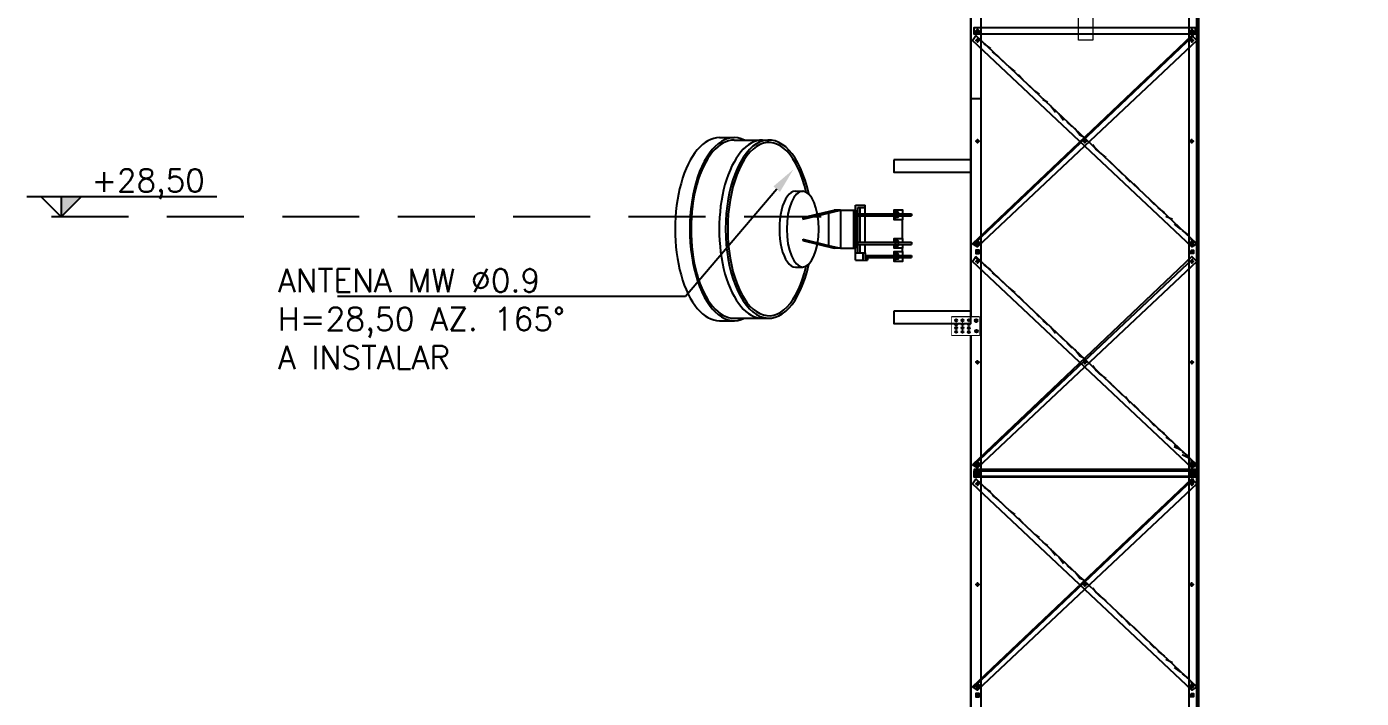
# Model space of a CAD drawing. Header units: inches. Extents: x -7660 to 802, y -193 to 3.
# Drawn here: x 292.34 to 301.01, y -154.72 to -150.36 of the extents above; entities that cross this region are included whole.
import ezdxf
from ezdxf import colors
from ezdxf.entities.mleader import LeaderData, LeaderLine
from ezdxf.math import Vec2, Vec3

# ---------------------------------------------------------------- set-up
doc = ezdxf.new("R2010")
doc.units = ezdxf.units.IN
doc.header["$MEASUREMENT"] = 0
doc.set_wipeout_variables(frame=1)
doc.linetypes.add('DASHED', pattern=[0.75, 0.5, -0.25])
for name, color, linetype in [('0 A INSTALAR', 10, 'Continuous'), ('0-A INSTALAR', 10, 'Continuous'), ('0-EXISTENTE', 7, 'Continuous'), ('_A INSTALAR', 10, 'Continuous'), ('_NEXTEL-TEXTOS', 8, 'Continuous'), ('A_INSTALAR', 10, 'Continuous'), ('AT', 80, 'Continuous')]:
    doc.layers.add(name, color=color, linetype=linetype)
doc.layers.add('Civil_A instalar-0.01', color=10, linetype='Continuous', lineweight=9)
doc.styles.get("Standard").update_dxf_attribs({"font": 'arial.ttf'})
doc.styles.add('TEXTO_NOMEQUADRO', font='ROMANS.shx')

# ---------------------------------------------------------------- blocks, each defined once
blk = doc.blocks.new('EV corte baixo')
at = {"linetype": 'Continuous', "lineweight": -3}
for p, q in [((42785.6021, 9164.4005), (42785.6021, 9158.8034)), ((42785.6549, 9159.0647), (42785.6549, 9164.4005)), ((42785.6655, 9164.4005), (42785.6655, 9158.8187)), ((42785.6021, 9161.5208), (42785.6021, 9155.4404)), ((42785.6549, 9156.1851), (42785.6549, 9161.5208)), ((42785.6655, 9161.5208), (42785.6655, 9155.4557))]:
    blk.add_line(p, q, dxfattribs=at)
for points in [[(42784.1873, 9158.4606), (42784.1873, 9164.4005), (42784.2507, 9164.4005), (42784.2507, 9158.4759)], [(42784.1873, 9164.4005), (42784.1873, 9158.4606)], [(42784.1873, 9158.4606), (42784.1873, 9164.4005)], [(42785.6338, 9161.9299), (42784.2085, 9160.5784), (42784.1979, 9160.5784), (42785.6232, 9161.9299), (42785.6549, 9161.8982), (42784.2296, 9160.5573), (42784.1979, 9160.5784)], [(42785.6549, 9160.5784), (42785.6232, 9160.5573), (42784.1979, 9161.8982), (42784.219, 9161.9299)], [(42784.2085, 9161.9827), (42785.6444, 9161.9827), (42785.6444, 9161.9404), (42784.2085, 9161.9404), (42784.2085, 9161.9827), (42785.6444, 9161.9827)], [(42784.2401, 9161.9616), (42784.219, 9161.9616), (42784.2296, 9161.9721), (42784.2296, 9161.951), (42784.2401, 9161.9616), (42784.2296, 9161.9616), (42784.2296, 9161.9721), (42784.2296, 9161.9616), (42784.219, 9161.9616), (42784.219, 9161.951), (42784.2401, 9161.951), (42784.2401, 9161.9616), (42784.2296, 9161.9721), (42784.219, 9161.9616), (42784.219, 9161.951), (42784.2401, 9161.951), (42784.2401, 9161.9616)], [(42785.6127, 9160.6101), (42785.6549, 9160.5784), (42784.219, 9161.9299)], [(42784.219, 9161.9299), (42784.2507, 9161.8982)], [(42785.6127, 9161.9616), (42785.6338, 9161.9616), (42785.6232, 9161.9721), (42785.6232, 9161.951), (42785.6232, 9161.9616), (42785.6127, 9161.9616), (42785.6232, 9161.9616), (42785.6232, 9161.9721), (42785.6232, 9161.9616), (42785.6338, 9161.9616), (42785.6338, 9161.951), (42785.6232, 9161.9616), (42785.6232, 9161.951), (42785.6232, 9161.9616), (42785.6127, 9161.951), (42785.6127, 9161.9616), (42785.6232, 9161.9616), (42785.6232, 9161.9721), (42785.6338, 9161.9616), (42785.6338, 9161.951), (42785.6232, 9161.951), (42785.6127, 9161.9616)], [(42784.2401, 9161.8982), (42784.219, 9161.8982), (42784.2296, 9161.9088), (42784.2296, 9161.8876), (42784.2401, 9161.8982), (42784.2296, 9161.8982), (42784.2296, 9161.9088), (42784.2296, 9161.8982), (42784.219, 9161.8982), (42784.2296, 9161.8982), (42784.2401, 9161.8982), (42784.2296, 9161.9088), (42784.219, 9161.8982), (42784.219, 9161.8982), (42784.2401, 9161.8982), (42784.2401, 9161.8982)], [(42784.2718, 9161.8771), (42784.314, 9161.8454)], [(42785.6127, 9161.8982), (42785.6338, 9161.8982), (42785.6232, 9161.9088), (42785.6232, 9161.8876), (42785.6232, 9161.8982), (42785.6338, 9161.8982), (42785.6232, 9161.8982), (42785.6232, 9161.9088), (42785.6232, 9161.8982), (42785.6127, 9161.8982), (42785.6232, 9161.8982), (42785.6232, 9161.8982), (42785.6232, 9161.8982), (42785.6338, 9161.8982), (42785.6232, 9161.9088), (42785.6232, 9161.8982), (42785.6127, 9161.8982), (42785.6232, 9161.8982), (42785.6338, 9161.8982), (42785.6338, 9161.8982)], [(42784.3246, 9161.8243), (42784.3668, 9161.7926)], [(42784.3774, 9161.7821), (42784.4196, 9161.7398)], [(42784.4302, 9161.7293), (42784.4724, 9161.6976)], [(42784.4935, 9161.6765), (42784.5252, 9161.6448)], [(42784.5463, 9161.6237), (42784.578, 9161.592)], [(42784.1873, 9155.0976), (42784.1873, 9161.5208), (42784.2507, 9161.5208), (42784.2507, 9155.1129)], [(42784.1873, 9155.0976), (42784.1873, 9161.5208)], [(42784.1873, 9161.5208), (42784.1873, 9155.0976)], [(42784.5991, 9161.5709), (42784.6308, 9161.5498)], [(42784.6519, 9161.5181), (42784.6836, 9161.497)], [(42784.7047, 9161.4759), (42784.7364, 9161.4336)], [(42784.7575, 9161.4231), (42784.7892, 9161.3809)], [(42784.8103, 9161.3703), (42784.8419, 9161.3386)], [(42784.8631, 9161.3281), (42784.8947, 9161.2858), (42784.9158, 9161.2753), (42784.9475, 9161.2436)], [(42784.2401, 9161.2436), (42784.219, 9161.2436), (42784.2296, 9161.233), (42784.2296, 9161.2542), (42784.2401, 9161.2436), (42784.2296, 9161.2436), (42784.219, 9161.2436), (42784.2296, 9161.2436), (42784.2296, 9161.233), (42784.2296, 9161.2436), (42784.2401, 9161.2436), (42784.2401, 9161.2436), (42784.219, 9161.2436), (42784.219, 9161.2436), (42784.2296, 9161.233), (42784.2401, 9161.2436)], [(42784.9158, 9161.2436), (42784.937, 9161.2436), (42784.9264, 9161.233), (42784.9264, 9161.2542), (42784.9264, 9161.2436), (42784.9264, 9161.2436), (42784.9264, 9161.2436), (42784.9264, 9161.2436), (42784.9264, 9161.2436), (42784.9264, 9161.233), (42784.9264, 9161.233), (42784.9264, 9161.2436), (42784.9264, 9161.2436), (42784.9264, 9161.2436), (42784.9264, 9161.233), (42784.9264, 9161.2436)], [(42785.6338, 9161.2436), (42785.6127, 9161.2436), (42785.6232, 9161.233), (42785.6232, 9161.2542), (42785.6127, 9161.2436), (42785.6232, 9161.2436), (42785.6232, 9161.2436), (42785.6232, 9161.2436), (42785.6338, 9161.2436), (42785.6232, 9161.2436), (42785.6232, 9161.233), (42785.6232, 9161.2436), (42785.6127, 9161.2436), (42785.6232, 9161.2436), (42785.6338, 9161.2436), (42785.6338, 9161.2436), (42785.6232, 9161.233), (42785.6232, 9161.2436), (42785.6127, 9161.2436)], [(42784.9792, 9161.2225), (42785.0003, 9161.1908), (42785.0214, 9161.1697), (42785.0637, 9161.138)], [(42785.0848, 9161.1169), (42785.1165, 9161.0852)], [(42785.1376, 9161.0641), (42785.1692, 9161.0324)], [(42785.1904, 9161.0113), (42785.222, 9160.9797)], [(42785.2431, 9160.9691), (42785.2748, 9160.9374)], [(42785.2959, 9160.9163), (42785.3276, 9160.8846)], [(42785.3487, 9160.8635), (42785.3804, 9160.8318)], [(42785.4015, 9160.8107), (42785.4438, 9160.779)], [(42785.4543, 9160.7579), (42785.4965, 9160.7368)], [(42785.5071, 9160.7051), (42785.5493, 9160.6735)], [(42785.5599, 9160.6629), (42785.6021, 9160.6312)], [(42784.2401, 9160.5784), (42784.219, 9160.5784), (42784.2296, 9160.5679), (42784.2296, 9160.5996), (42784.2401, 9160.589), (42784.2401, 9160.5784), (42784.2296, 9160.589), (42784.219, 9160.589), (42784.219, 9160.5784), (42784.2401, 9160.5784), (42784.2401, 9160.589), (42784.219, 9160.589), (42784.219, 9160.5784), (42784.2401, 9160.5784)], [(42785.6338, 9160.5784), (42785.6127, 9160.5784), (42785.6232, 9160.5679), (42785.6232, 9160.5996), (42785.6338, 9160.589), (42785.6232, 9160.5784), (42785.6232, 9160.589), (42785.6232, 9160.5784), (42785.6127, 9160.589), (42785.6127, 9160.5784), (42785.6338, 9160.5784), (42785.6338, 9160.589), (42785.6232, 9160.589), (42785.6127, 9160.5784), (42785.6338, 9160.5784)], [(42784.2085, 9159.1425), (42785.6338, 9160.4834), (42785.6232, 9160.494), (42784.1979, 9159.1425)], [(42785.6232, 9160.494), (42785.6549, 9160.4623), (42784.2296, 9159.1214), (42784.1979, 9159.1425)], [(42785.6549, 9159.1425), (42785.6232, 9159.1214), (42784.1979, 9160.4623), (42784.219, 9160.494)], [(42784.2401, 9160.5257), (42784.219, 9160.5257), (42784.2296, 9160.5151), (42784.2296, 9160.5362), (42784.2401, 9160.5257), (42784.2296, 9160.5257), (42784.2296, 9160.5362), (42784.2296, 9160.5257), (42784.219, 9160.5257), (42784.219, 9160.5151), (42784.2401, 9160.5151), (42784.2401, 9160.5362), (42784.219, 9160.5362), (42784.219, 9160.5151), (42784.2401, 9160.5151), (42784.2401, 9160.5257)], [(42785.6127, 9159.1742), (42785.6549, 9159.1425), (42784.219, 9160.494)], [(42784.219, 9160.4834), (42784.2507, 9160.4623)], [(42784.2401, 9160.4623), (42784.219, 9160.4623), (42784.2296, 9160.4729), (42784.2296, 9160.4517), (42784.2401, 9160.4623), (42784.2296, 9160.4623), (42784.2296, 9160.4729), (42784.2296, 9160.4623), (42784.219, 9160.4623), (42784.2296, 9160.4623), (42784.2296, 9160.4623), (42784.2296, 9160.4623), (42784.2401, 9160.4623), (42784.2296, 9160.4729), (42784.219, 9160.4623), (42784.219, 9160.4623), (42784.2401, 9160.4623), (42784.2401, 9160.4623)], [(42785.6338, 9160.5257), (42785.6127, 9160.5257), (42785.6232, 9160.5151), (42785.6232, 9160.5362), (42785.6127, 9160.5257), (42785.6232, 9160.5257), (42785.6232, 9160.5362), (42785.6232, 9160.5257), (42785.6338, 9160.5257), (42785.6338, 9160.5151), (42785.6232, 9160.5257), (42785.6232, 9160.5151), (42785.6232, 9160.5257), (42785.6127, 9160.5151), (42785.6127, 9160.5257), (42785.6232, 9160.5362), (42785.6338, 9160.5362), (42785.6338, 9160.5151), (42785.6232, 9160.5151), (42785.6127, 9160.5257)], [(42785.6127, 9160.4623), (42785.6338, 9160.4623), (42785.6232, 9160.4729), (42785.6232, 9160.4517), (42785.6232, 9160.4623), (42785.6338, 9160.4623), (42785.6232, 9160.4623), (42785.6232, 9160.4729), (42785.6232, 9160.4623), (42785.6127, 9160.4623), (42785.6232, 9160.4623), (42785.6232, 9160.4623), (42785.6232, 9160.4623), (42785.6338, 9160.4623), (42785.6232, 9160.4729), (42785.6232, 9160.4623), (42785.6127, 9160.4623), (42785.6232, 9160.4623), (42785.6338, 9160.4623), (42785.6338, 9160.4623)], [(42784.2718, 9160.4412), (42784.314, 9160.4095)], [(42784.3246, 9160.3884), (42784.3668, 9160.3567)], [(42784.3774, 9160.3462), (42784.4196, 9160.3039)], [(42784.4302, 9160.2934), (42784.4724, 9160.2617)], [(42784.4935, 9160.2406), (42784.5252, 9160.2089)], [(42784.5463, 9160.1878), (42784.578, 9160.1561)], [(42784.5991, 9160.135), (42784.6308, 9160.1033)], [(42784.6519, 9160.0822), (42784.6836, 9160.0505)], [(42784.7047, 9160.04), (42784.7364, 9159.9978)], [(42784.7575, 9159.9872), (42784.7892, 9159.9555)], [(42784.8103, 9159.9344), (42784.8419, 9159.9027)], [(42784.8631, 9159.8922), (42784.8947, 9159.8499), (42784.9158, 9159.8394), (42784.9475, 9159.8077)], [(42784.2401, 9159.8077), (42784.219, 9159.8077), (42784.2296, 9159.8183), (42784.2296, 9159.7971), (42784.2401, 9159.8077), (42784.2296, 9159.8077), (42784.219, 9159.8077), (42784.2401, 9159.8077), (42784.2401, 9159.8077), (42784.219, 9159.8077), (42784.219, 9159.8077), (42784.2296, 9159.7971), (42784.2401, 9159.8077)], [(42784.9158, 9159.8077), (42784.937, 9159.8077), (42784.9264, 9159.8183), (42784.9264, 9159.7971), (42784.9264, 9159.8077), (42784.9264, 9159.8077), (42784.9264, 9159.8077), (42784.9264, 9159.8077), (42784.9264, 9159.8077), (42784.9264, 9159.8077), (42784.9264, 9159.8077), (42784.9264, 9159.7971), (42784.9264, 9159.8077)], [(42784.9792, 9159.7866), (42785.0003, 9159.7549), (42785.0214, 9159.7338), (42785.0637, 9159.7021)], [(42785.6338, 9159.8077), (42785.6127, 9159.8077), (42785.6232, 9159.8183), (42785.6232, 9159.7971), (42785.6232, 9159.8077), (42785.6127, 9159.8077), (42785.6232, 9159.8077), (42785.6232, 9159.8077), (42785.6338, 9159.8077), (42785.6127, 9159.8077), (42785.6232, 9159.8077), (42785.6338, 9159.8077), (42785.6338, 9159.8077), (42785.6232, 9159.7971), (42785.6232, 9159.8077), (42785.6127, 9159.8077)], [(42785.0848, 9159.681), (42785.1165, 9159.6493)], [(42785.1376, 9159.6282), (42785.1692, 9159.5965)], [(42785.1904, 9159.586), (42785.222, 9159.5438)], [(42785.2431, 9159.5332), (42785.2748, 9159.5015)], [(42785.2959, 9159.4804), (42785.3276, 9159.4487)], [(42785.3487, 9159.4276), (42785.3804, 9159.3959)], [(42785.4015, 9159.3748), (42785.4438, 9159.3432)], [(42785.4543, 9159.322), (42785.4965, 9159.2904)], [(42785.5071, 9159.2692), (42785.5493, 9159.2376)], [(42785.5071, 9159.2614), (42785.5493, 9159.2403)], [(42784.2401, 9159.1347), (42784.219, 9159.1347), (42784.2296, 9159.1242), (42784.2296, 9159.1558), (42784.2401, 9159.1453), (42784.2401, 9159.1347), (42784.2296, 9159.1453), (42784.219, 9159.1453), (42784.219, 9159.1347), (42784.2401, 9159.1347), (42784.2401, 9159.1453), (42784.219, 9159.1453), (42784.219, 9159.1347), (42784.2401, 9159.1347)], [(42784.2401, 9159.1425), (42784.219, 9159.1425), (42784.2296, 9159.132), (42784.2296, 9159.1531), (42784.2401, 9159.1531), (42784.2401, 9159.1425), (42784.2296, 9159.1531), (42784.219, 9159.1531), (42784.219, 9159.1425), (42784.2401, 9159.1425), (42784.2401, 9159.1531), (42784.2296, 9159.1531), (42784.219, 9159.1531), (42784.219, 9159.1425), (42784.2401, 9159.1425)], [(42785.5599, 9159.227), (42785.6021, 9159.1953)], [(42785.5599, 9159.2086), (42785.6021, 9159.1875)], [(42785.6127, 9159.1664), (42785.6549, 9159.1347)], [(42785.6127, 9159.1347), (42785.6338, 9159.1347), (42785.6232, 9159.1242), (42785.6232, 9159.1558), (42785.6338, 9159.1453), (42785.6232, 9159.1347), (42785.6232, 9159.1453), (42785.6232, 9159.1347), (42785.6127, 9159.1453), (42785.6127, 9159.1347), (42785.6338, 9159.1347), (42785.6338, 9159.1453), (42785.6232, 9159.1453), (42785.6127, 9159.1347), (42785.6338, 9159.1347)], [(42785.6338, 9159.1425), (42785.6127, 9159.1425), (42785.6232, 9159.132), (42785.6232, 9159.1531), (42785.6338, 9159.1531), (42785.6232, 9159.1425), (42785.6232, 9159.1531), (42785.6232, 9159.1425), (42785.6127, 9159.1531), (42785.6127, 9159.1425), (42785.6338, 9159.1425), (42785.6338, 9159.1531), (42785.6232, 9159.1531), (42785.6232, 9159.1531), (42785.6127, 9159.1425), (42785.6338, 9159.1425)], [(42784.2085, 9159.0686), (42785.6444, 9159.0686), (42785.6444, 9159.1109), (42784.2085, 9159.1109), (42784.2085, 9159.0686)], [(42784.2085, 9159.103), (42785.6444, 9159.103), (42785.6444, 9159.0608), (42784.2085, 9159.0608), (42784.2085, 9159.103), (42785.6444, 9159.103)], [(42784.2401, 9159.0898), (42784.219, 9159.0898), (42784.2296, 9159.0792), (42784.2296, 9159.1003), (42784.2401, 9159.0898), (42784.2296, 9159.0898), (42784.2296, 9159.1003), (42784.2296, 9159.0898), (42784.219, 9159.0898), (42784.219, 9159.0792), (42784.2401, 9159.0792), (42784.2401, 9159.1003), (42784.219, 9159.1003), (42784.219, 9159.0792), (42784.2401, 9159.0792), (42784.2401, 9159.0898)], [(42784.2401, 9159.0819), (42784.219, 9159.0819), (42784.2296, 9159.0925), (42784.2296, 9159.0714), (42784.2401, 9159.0819), (42784.2296, 9159.0819), (42784.2296, 9159.0925), (42784.2296, 9159.0819), (42784.219, 9159.0819), (42784.219, 9159.0714), (42784.2401, 9159.0714), (42784.2401, 9159.0819), (42784.2296, 9159.0925), (42784.219, 9159.0819), (42784.219, 9159.0714), (42784.2401, 9159.0714), (42784.2401, 9159.0819)], [(42785.6127, 9159.0898), (42785.6338, 9159.0898), (42785.6232, 9159.0792), (42785.6232, 9159.1003), (42785.6127, 9159.0898), (42785.6232, 9159.0898), (42785.6232, 9159.1003), (42785.6232, 9159.0898), (42785.6338, 9159.0898), (42785.6338, 9159.0792), (42785.6232, 9159.0898), (42785.6232, 9159.0792), (42785.6232, 9159.0898), (42785.6127, 9159.0792), (42785.6127, 9159.0898), (42785.6232, 9159.1003), (42785.6338, 9159.1003), (42785.6338, 9159.0792), (42785.6232, 9159.0792), (42785.6127, 9159.0898)], [(42785.6127, 9159.0819), (42785.6338, 9159.0819), (42785.6232, 9159.0925), (42785.6232, 9159.0714), (42785.6232, 9159.0819), (42785.6127, 9159.0819), (42785.6232, 9159.0819), (42785.6232, 9159.0925), (42785.6232, 9159.0819), (42785.6338, 9159.0819), (42785.6338, 9159.0714), (42785.6232, 9159.0819), (42785.6232, 9159.0714), (42785.6232, 9159.0819), (42785.6127, 9159.0714), (42785.6127, 9159.0819), (42785.6232, 9159.0819), (42785.6232, 9159.0925), (42785.6338, 9159.0819), (42785.6338, 9159.0714), (42785.6232, 9159.0714), (42785.6127, 9159.0819)], [(42785.6338, 9159.0503), (42784.2085, 9157.6988), (42784.1979, 9157.6988), (42785.6232, 9159.0503), (42785.6549, 9159.0186), (42784.2296, 9157.6777), (42784.1979, 9157.6988)], [(42785.6549, 9157.6988), (42785.6232, 9157.6777), (42784.1979, 9159.0186), (42784.219, 9159.0503)], [(42785.6127, 9157.7305), (42785.6549, 9157.6988), (42784.219, 9159.0503)], [(42784.219, 9159.0503), (42784.2507, 9159.0186)], [(42784.2401, 9159.0186), (42784.219, 9159.0186), (42784.2296, 9159.0291), (42784.2296, 9159.008), (42784.2401, 9159.0186), (42784.2296, 9159.0186), (42784.2296, 9159.0291), (42784.2296, 9159.0186), (42784.219, 9159.0186), (42784.2296, 9159.0186), (42784.2401, 9159.0186), (42784.2296, 9159.0291), (42784.219, 9159.0186), (42784.219, 9159.0186), (42784.2401, 9159.0186), (42784.2401, 9159.0186)], [(42784.2718, 9158.9975), (42784.314, 9158.9658)], [(42785.6127, 9159.0264), (42785.6338, 9159.0264), (42785.6232, 9159.0264), (42785.6232, 9159.037), (42785.6338, 9159.037), (42785.6232, 9159.0264), (42785.6232, 9159.037), (42785.6232, 9159.0264), (42785.6127, 9159.037), (42785.6127, 9159.0264), (42785.6232, 9159.0264), (42785.6232, 9159.0264), (42785.6232, 9159.0264), (42785.6338, 9159.0264), (42785.6338, 9159.037), (42785.6232, 9159.037), (42785.6127, 9159.0264), (42785.6232, 9159.0264), (42785.6338, 9159.0264), (42785.6338, 9159.0264)], [(42785.6127, 9159.0186), (42785.6338, 9159.0186), (42785.6232, 9159.0291), (42785.6232, 9159.008), (42785.6232, 9159.0186), (42785.6338, 9159.0186), (42785.6232, 9159.0186), (42785.6232, 9159.0291), (42785.6232, 9159.0186), (42785.6127, 9159.0186), (42785.6232, 9159.0186), (42785.6232, 9159.0186), (42785.6232, 9159.0186), (42785.6338, 9159.0186), (42785.6232, 9159.0291), (42785.6232, 9159.0186), (42785.6127, 9159.0186), (42785.6232, 9159.0186), (42785.6338, 9159.0186), (42785.6338, 9159.0186)], [(42784.3246, 9158.9447), (42784.3668, 9158.913)], [(42784.3774, 9158.9024), (42784.4196, 9158.8602)], [(42784.4302, 9158.8496), (42784.4724, 9158.818)], [(42784.4935, 9158.7969), (42784.5252, 9158.7652)], [(42784.5463, 9158.7441), (42784.578, 9158.7124)], [(42784.5991, 9158.6913), (42784.6308, 9158.6702)], [(42784.6519, 9158.6385), (42784.6836, 9158.6174)], [(42784.7047, 9158.5963), (42784.7364, 9158.554)], [(42784.7575, 9158.5435), (42784.7892, 9158.5012)], [(42784.8103, 9158.4907), (42784.8419, 9158.459)], [(42784.2401, 9158.364), (42784.219, 9158.364), (42784.2296, 9158.3534), (42784.2296, 9158.3745), (42784.2401, 9158.364), (42784.2296, 9158.364), (42784.219, 9158.364), (42784.2296, 9158.364), (42784.2296, 9158.3534), (42784.2296, 9158.364), (42784.2401, 9158.364), (42784.2401, 9158.364), (42784.219, 9158.364), (42784.219, 9158.364), (42784.2296, 9158.3534), (42784.2401, 9158.364)], [(42784.8631, 9158.4484), (42784.8947, 9158.4062), (42784.9158, 9158.3957), (42784.9475, 9158.364)], [(42784.9158, 9158.364), (42784.937, 9158.364), (42784.9264, 9158.3534), (42784.9264, 9158.3745), (42784.9264, 9158.364), (42784.9264, 9158.364), (42784.9264, 9158.364), (42784.9264, 9158.364), (42784.9264, 9158.364), (42784.9264, 9158.3534), (42784.9264, 9158.3534), (42784.9264, 9158.364), (42784.9264, 9158.364), (42784.9264, 9158.364), (42784.9264, 9158.3534), (42784.9264, 9158.364)], [(42785.6338, 9158.364), (42785.6127, 9158.364), (42785.6232, 9158.3534), (42785.6232, 9158.3745), (42785.6127, 9158.364), (42785.6232, 9158.364), (42785.6232, 9158.364), (42785.6232, 9158.364), (42785.6338, 9158.364), (42785.6232, 9158.364), (42785.6232, 9158.3534), (42785.6232, 9158.364), (42785.6127, 9158.364), (42785.6232, 9158.364), (42785.6338, 9158.364), (42785.6338, 9158.364), (42785.6232, 9158.3534), (42785.6232, 9158.364), (42785.6127, 9158.364)], [(42784.9792, 9158.3429), (42785.0003, 9158.3112), (42785.0214, 9158.2901), (42785.0637, 9158.2584)], [(42785.0848, 9158.2373), (42785.1165, 9158.2056)], [(42785.1376, 9158.1845), (42785.1692, 9158.1528)], [(42785.1904, 9158.1317), (42785.222, 9158.1)], [(42785.2431, 9158.0895), (42785.2748, 9158.0578)], [(42785.2959, 9158.0367), (42785.3276, 9158.005)], [(42785.3487, 9157.9839), (42785.3804, 9157.9522)], [(42785.4015, 9157.9311), (42785.4438, 9157.8994)], [(42785.4543, 9157.8783), (42785.4965, 9157.8572)], [(42785.5071, 9157.8255), (42785.5493, 9157.7938)], [(42785.5599, 9157.7833), (42785.6021, 9157.7516)], [(42784.2401, 9157.6988), (42784.219, 9157.6988), (42784.2296, 9157.6883), (42784.2296, 9157.7199), (42784.2401, 9157.7094), (42784.2401, 9157.6988), (42784.2296, 9157.7094), (42784.219, 9157.7094), (42784.219, 9157.6988), (42784.2401, 9157.6988), (42784.2401, 9157.7094), (42784.219, 9157.7094), (42784.219, 9157.6988), (42784.2401, 9157.6988)], [(42785.6338, 9157.6988), (42785.6127, 9157.6988), (42785.6232, 9157.6883), (42785.6232, 9157.7199), (42785.6338, 9157.7094), (42785.6232, 9157.6988), (42785.6232, 9157.7094), (42785.6232, 9157.6988), (42785.6127, 9157.7094), (42785.6127, 9157.6988), (42785.6338, 9157.6988), (42785.6338, 9157.7094), (42785.6232, 9157.7094), (42785.6127, 9157.6988), (42785.6338, 9157.6988)], [(42784.2401, 9157.646), (42784.219, 9157.646), (42784.2296, 9157.6355), (42784.2296, 9157.6566), (42784.2401, 9157.646), (42784.2296, 9157.646), (42784.2296, 9157.6566), (42784.2296, 9157.646), (42784.219, 9157.646), (42784.219, 9157.6355), (42784.2401, 9157.6355), (42784.2401, 9157.6566), (42784.219, 9157.6566), (42784.219, 9157.6355), (42784.2401, 9157.6355), (42784.2401, 9157.646)], [(42785.6338, 9157.646), (42785.6127, 9157.646), (42785.6232, 9157.6355), (42785.6232, 9157.6566), (42785.6127, 9157.646), (42785.6232, 9157.646), (42785.6232, 9157.6566), (42785.6232, 9157.646), (42785.6338, 9157.646), (42785.6338, 9157.6355), (42785.6232, 9157.646), (42785.6232, 9157.6355), (42785.6232, 9157.646), (42785.6127, 9157.6355), (42785.6127, 9157.646), (42785.6232, 9157.6566), (42785.6338, 9157.6566), (42785.6338, 9157.6355), (42785.6232, 9157.6355), (42785.6127, 9157.646)]]:
    blk.add_lwpolyline(points, dxfattribs=at)
blk = doc.blocks.new('Suporte RF Simples Com Pipe')
for p, q in [((-713.9, 443), (-713.9, 437.8)), ((-713.9, 443), (-703.6, 443)), ((-703.6, 443.8), (-711, 443.8)), ((-708.4, 443), (-708.4, 437.8)), ((-703.6, 443.8), (-696.2, 443.8)), ((-703.6, 443), (-693.3, 443)), ((-698.8, 443), (-698.8, 437.8)), ((-693.3, 437.8), (-693.3, 443)), ((-794.2, 423.7), (-729.2, 423.8)), ((-729.2, 423.8), (-46.5, 423.8)), ((-729.2, 342.9), (-729.2, 423.8)), ((-794.2, 342.9), (-729.2, 342.9)), ((-713.9, -336.7), (-713.9, -341.9)), ((-713.9, -336.7), (-703.6, -336.7)), ((-703.6, -335.9), (-711, -335.9)), ((-708.4, -336.7), (-708.4, -341.9)), ((-703.6, -335.9), (-696.2, -335.9)), ((-703.6, -336.7), (-693.3, -336.7)), ((-698.8, -336.7), (-698.8, -341.9)), ((-693.3, -341.9), (-693.3, -336.7)), ((-794.2, -356), (-729.2, -355.9)), ((-729.2, -436.8), (-729.2, -355.9)), ((-713.2, -368.4), (-708.4, -368.4)), ((-713.2, -369.2), (-713.2, -368.4)), ((-713.2, -369.2), (-713.2, -377.8)), ((-713.2, -377.8), (-713.2, -378.7)), ((-708.4, -378.7), (-713.2, -378.7)), ((-709.1, -379.5), (-709.1, -380.1)), ((-709, -379.5), (-709.1, -379.5)), ((-709.1, -382.1), (-698.2, -382.1)), ((-708.4, -368.4), (-698.8, -368.4)), ((-698.8, -378.7), (-708.4, -378.7)), ((-708.2, -367.8), (-707.3, -368.4)), ((-703.6, -369.2), (-703.6, -377.8)), ((-703.6, -378.7), (-703.6, -378.7)), ((-703.6, -378.7), (-703.4, -378.7)), ((-703.6, -378.7), (-703.6, -378.7)), ((-703.6, -378.7), (-703.4, -378.7)), ((-698.8, -368.4), (-694.1, -368.4)), ((-694.1, -378.7), (-698.8, -378.7)), ((-698.2, -368.4), (-698.2, -367.9)), ((-698.2, -382.1), (-698.2, -380.8)), ((-694.1, -368.4), (-694.1, -369.2)), ((-694.1, -369.2), (-694.1, -377.8)), ((-694.1, -378.7), (-694.1, -377.8)), ((-794.2, -436.8), (-729.2, -436.8))]:
    blk.add_line(p, q)
for points in [[(-729.2, 437.8), (-46.5, 437.8), (-46.5, 365.7), (-729.2, 365.6)], [(-729.2, -355.9), (-613.3, -355.9), (-613.3, -367.9), (-729.2, -367.9)]]:
    blk.add_lwpolyline(points, close=True)
for points in [[(-708.4, 443), (-709.8, 443.6), (-711, 443.8)], [(-703.6, 443.8), (-704.3, 443.8), (-706.4, 443.5), (-708.4, 443)], [(-703.6, 443.8), (-702.9, 443.8), (-700.9, 443.5), (-698.8, 443)], [(-698.8, 443), (-697.5, 443.6), (-696.2, 443.8)], [(-708.4, -336.7), (-709.8, -336.1), (-711, -335.9)], [(-703.6, -335.9), (-704.3, -335.9), (-706.4, -336.2), (-708.4, -336.7)], [(-703.6, -335.9), (-702.9, -335.9), (-700.9, -336.2), (-698.8, -336.7)], [(-698.8, -336.7), (-697.5, -336.1), (-696.2, -335.9)], [(-708.4, -368.4), (-708.7, -368.4), (-710.9, -368.6), (-713.2, -369.2)], [(-708.4, -378.7), (-708.7, -378.7), (-710.9, -378.4), (-713.2, -377.8)], [(-707.3, -378.6), (-708.2, -379), (-709.1, -379.5)], [(-709.1, -380.1), (-708.2, -380.7), (-707.3, -381.3)], [(-707.3, -381.2), (-708.2, -381.6), (-709.1, -382.1)], [(-698.2, -378.9), (-698.2, -378.9), (-698.8, -379), (-699.9, -379.2), (-701.5, -379.3), (-703.3, -379.4), (-705.1, -379.6), (-706.8, -379.7), (-708.1, -379.8), (-708.9, -380), (-709, -380.1)], [(-709, -382), (-708.9, -382), (-708.1, -381.9), (-706.9, -381.7), (-705.2, -381.6), (-703.4, -381.4), (-701.6, -381.3), (-700, -381.2), (-698.9, -381), (-698.2, -380.9), (-698.2, -380.8)], [(-708.9, -379.5), (-708.6, -379.4), (-707.7, -379.2), (-706.2, -379.1), (-704.5, -378.9), (-702.6, -378.8), (-701, -378.7)], [(-703.6, -369.2), (-706, -368.6), (-708.4, -368.4)], [(-703.6, -377.8), (-706, -378.4), (-708.4, -378.7)], [(-707.2, -368.3), (-707.2, -368.3), (-706.7, -368.1), (-705.9, -368), (-704.8, -367.9), (-704.6, -367.8)], [(-707.2, -381.2), (-707.2, -381.2), (-706.7, -381), (-705.9, -380.9), (-704.8, -380.8), (-703.6, -380.6), (-702.4, -380.5), (-701.3, -380.4), (-700.5, -380.2), (-700, -380.1), (-700, -380)], [(-698.8, -368.4), (-699.2, -368.4), (-701.4, -368.6), (-703.6, -369.2)], [(-698.8, -378.7), (-699.2, -378.7), (-701.4, -378.4), (-703.6, -377.8)], [(-701, -368.4), (-699.9, -368.2), (-698.7, -368.1), (-698.2, -368), (-698.2, -367.9)], [(-699.9, -380), (-699, -379.4), (-698.1, -378.8)], [(-698.2, -380.8), (-699.1, -380.3), (-699.8, -380)], [(-694.1, -369.2), (-696.4, -368.6), (-698.8, -368.4)], [(-694.1, -377.8), (-696.4, -378.4), (-698.8, -378.7)]]:
    blk.add_lwpolyline(points)
for centre, start, end in [((-710.3, 435.6), 95.01351, 116.28171), ((-697, 435.6), 63.71829, 84.98649), ((-710.3, -344.1), 95.01351, 116.28171), ((-697, -344.1), 63.71829, 84.98649)]:
    blk.add_arc(centre, 8.27, start, end)
blk.add_wipeout([(46.5, 1501.6), (46.5, -1498.4), (-46.5, -1498.4), (-46.5, 1501.6)])
blk.add_line((-729.2, -355.9), (-46.5, -355.9))
blk.add_lwpolyline([(-729.2, -341.9), (-46.5, -341.9), (-46.5, -414.1), (-729.2, -414.1)], close=True)
blk.add_wipeout([(-46.5, 423.8), (-46.5, 365.7), (-729.2, 365.6), (-729.2, 370.5), (-652.1, 399), (-651.6, 398.7), (-651.3, 398.4), (-652.9, 397.6), (-642, 397.6), (-642, 398.9), (-643.7, 399.7), (-642, 400.9), (-637.9, 401), (-637.9, 404.7), (-620.4, 411.8), (-613.3, 411.8), (-613.3, 423.8)])
for points in [[(-46.5, 437.8), (-46.5, 423.8), (-729.2, 423.8), (-729.2, 437.8)], [(-46.5, -355.9), (-46.5, -414.1), (-729.2, -414.1), (-729.2, -409.3), (-652.1, -380.7), (-651.6, -381), (-651.3, -381.3), (-652.9, -382.1), (-642, -382.1), (-642, -380.8), (-643.7, -380), (-642, -378.8), (-637.9, -378.7), (-637.9, -375), (-620.4, -367.9), (-613.3, -367.9), (-613.3, -355.9)]]:
    blk.add_wipeout(points)
for points in [[(-613.3, 423.8), (-613.3, 411.8), (-729.2, 411.8), (-729.2, 423.8)], [(-46.5, -341.9), (-46.5, -355.9), (-729.2, -355.9), (-729.2, -341.9)]]:
    blk.add_wipeout(points)
for points in [[(-341.3, 1001.6), (-434.4, 1001.6), (-434.4, -998.4), (-341.3, -998.4)], [(-729.2, 423.8), (-729.2, 342.9), (-786.4, 342.9), (-786.4, 374.6), (-779.2, 374.6), (-778.2, 377.3), (-777.5, 377.4), (-776.9, 384.6), (-779.2, 385.7), (-779.2, 387.3), (-786.4, 387.3), (-786.4, 423.7)], [(-613.3, -355.9), (-613.3, -367.9), (-729.2, -367.9), (-729.2, -355.9)]]:
    blk.add_wipeout(points)
for p, q in [((-713.2, 411.4), (-708.4, 411.4)), ((-713.2, 410.5), (-713.2, 401.9)), ((-713.2, 401.9), (-713.2, 401)), ((-708.4, 401), (-713.2, 401)), ((-709.1, 400.2), (-709.1, 399.6)), ((-709, 400.2), (-709.1, 400.2)), ((-709.1, 397.6), (-698.2, 397.6)), ((-708.4, 411.4), (-698.8, 411.4)), ((-698.8, 401), (-708.4, 401)), ((-708.2, 411.9), (-707.3, 411.3)), ((-703.6, 410.5), (-703.6, 401.9)), ((-703.6, 401), (-703.6, 401)), ((-703.6, 401), (-703.4, 401)), ((-703.6, 401), (-703.6, 401)), ((-703.6, 401), (-703.4, 401)), ((-698.8, 411.4), (-694.1, 411.4)), ((-694.1, 401), (-698.8, 401)), ((-698.2, 411.4), (-698.2, 411.8)), ((-698.2, 397.6), (-698.2, 398.9)), ((-694.1, 411.4), (-694.1, 410.5)), ((-694.1, 410.5), (-694.1, 401.9)), ((-694.1, 401), (-694.1, 401.9))]:
    blk.add_line(p, q)
blk.add_lwpolyline([(-729.2, 423.8), (-613.3, 423.8), (-613.3, 411.8), (-729.2, 411.8)], close=True)
for points in [[(-708.4, 411.4), (-708.7, 411.3), (-710.9, 411.1), (-713.2, 410.5)], [(-708.4, 401), (-708.7, 401), (-710.9, 401.3), (-713.2, 401.9)], [(-707.3, 401.1), (-708.2, 400.7), (-709.1, 400.2)], [(-709.1, 399.6), (-708.2, 399), (-707.3, 398.4)], [(-707.3, 398.5), (-708.2, 398.1), (-709.1, 397.6)], [(-698.2, 400.9), (-698.2, 400.8), (-698.8, 400.7), (-699.9, 400.6), (-701.5, 400.4), (-703.3, 400.3), (-705.1, 400.1), (-706.8, 400), (-708.1, 399.9), (-708.9, 399.7), (-709, 399.6)], [(-709, 397.7), (-708.9, 397.7), (-708.1, 397.8), (-706.9, 398), (-705.2, 398.1), (-703.4, 398.3), (-701.6, 398.4), (-700, 398.5), (-698.9, 398.7), (-698.2, 398.8), (-698.2, 398.9)], [(-708.9, 400.3), (-708.6, 400.3), (-707.7, 400.5), (-706.2, 400.6), (-704.5, 400.8), (-702.6, 400.9), (-701, 401)], [(-703.6, 410.5), (-706, 411.1), (-708.4, 411.4)], [(-703.6, 401.9), (-706, 401.3), (-708.4, 401)], [(-707.2, 411.4), (-707.2, 411.4), (-706.7, 411.6), (-705.9, 411.7), (-704.8, 411.8), (-704.6, 411.9)], [(-707.2, 398.5), (-707.2, 398.5), (-706.7, 398.7), (-705.9, 398.8), (-704.8, 398.9), (-703.6, 399.1), (-702.4, 399.2), (-701.3, 399.3), (-700.5, 399.5), (-700, 399.6), (-700, 399.7)], [(-698.8, 411.4), (-699.2, 411.3), (-701.4, 411.1), (-703.6, 410.5)], [(-698.8, 401), (-699.2, 401), (-701.4, 401.3), (-703.6, 401.9)], [(-701, 411.4), (-699.9, 411.5), (-698.7, 411.6), (-698.2, 411.7), (-698.2, 411.8)], [(-699.9, 399.7), (-699, 400.3), (-698.1, 400.9)], [(-698.2, 398.9), (-699.1, 399.4), (-699.8, 399.7)], [(-694.1, 410.5), (-696.4, 411.1), (-698.8, 411.4)], [(-694.1, 401.9), (-696.4, 401.3), (-698.8, 401)]]:
    blk.add_lwpolyline(points)
for points in [[(-846.5, 423.8), (-846.5, 342.9), (-789.3, 342.9), (-789.3, 374.6), (-796.5, 374.6), (-797.5, 377.3), (-798.2, 377.4), (-798.8, 384.6), (-796.5, 385.7), (-796.5, 387.3), (-789.3, 387.3), (-789.3, 423.7)], [(-729.2, -355.9), (-729.2, -436.8), (-786.4, -436.8), (-786.4, -405.1), (-779.2, -405.1), (-778.2, -402.4), (-777.5, -402.3), (-776.9, -395.1), (-779.2, -394), (-779.2, -392.4), (-786.4, -392.4), (-786.4, -356)]]:
    blk.add_wipeout(points)
for points in [[(-613.3, 423.8), (-613.3, 411.8), (-729.2, 411.8), (-729.2, 423.8)], [(-846.5, -355.9), (-846.5, -436.8), (-789.3, -436.8), (-789.3, -405.1), (-796.5, -405.1), (-797.5, -402.4), (-798.2, -402.3), (-798.8, -395.1), (-796.5, -394), (-796.5, -392.4), (-789.3, -392.4), (-789.3, -356)]]:
    blk.add_wipeout(points)
blk = doc.blocks.new('FCI')
at = {"layer": 'AT'}
blk.add_lwpolyline([(1010707.4, 151105.9), (1010827.3, 151105.9), (1010827.3, 151182.1), (1010707.4, 151182.1)], close=True, dxfattribs=at)
at = {"linetype": 'ByBlock'}
blk.add_wipeout([(1010707.4, 151182.1), (1010827.3, 151182.1), (1010827.3, 151105.9), (1010707.4, 151105.9)], dxfattribs=at).dxf.layer = 'AT'
at = {"layer": 'AT'}
h = blk.add_hatch(color=256, dxfattribs=at)
h.paths.add_polyline_path([(1010713.7, 151166.2, 1), (1010726.4, 151166.2, 1)])
h.paths.add_polyline_path([(1010724, 151168.1), (1010723.7, 151163.7), (1010719.7, 151161.8), (1010716.1, 151164.2), (1010716.4, 151168.6), (1010720.3, 151170.6)], flags=16)
h = blk.add_hatch(color=256, dxfattribs=at)
h.paths.add_polyline_path([(1010714.9, 151120.4, 1), (1010727.6, 151120.4, 1)])
h.paths.add_polyline_path([(1010725.2, 151122.4), (1010724.9, 151118), (1010721, 151116), (1010717.3, 151118.5), (1010717.6, 151122.9), (1010721.6, 151124.8)], flags=16)
for points in [[(1010719.7, 151161.8), (1010723.7, 151163.7), (1010724, 151168.1), (1010720.3, 151170.6), (1010716.4, 151168.6), (1010716.1, 151164.2)], [(1010721, 151116), (1010724.9, 151118), (1010725.2, 151122.4), (1010721.6, 151124.8), (1010717.6, 151122.9), (1010717.3, 151118.5)]]:
    blk.add_lwpolyline(points, close=True, dxfattribs=at)
for centre, radius in [((1010720, 151166.2), 6.35), ((1010720, 151166.2), 6.35), ((1010721.3, 151120.4), 6.35), ((1010721.3, 151120.4), 6.35), ((1010753, 151169.3), 4.79), ((1010753, 151152.4), 4.79), ((1010753, 151135.7), 4.79), ((1010753, 151118.7), 4.79), ((1010780.7, 151169.1), 4.79), ((1010780.7, 151152.5), 4.79), ((1010780.7, 151135.8), 4.79), ((1010780.7, 151118.8), 4.79), ((1010808.2, 151168.8), 4.79), ((1010808.2, 151152.9), 4.79), ((1010808.2, 151136.2), 4.79), ((1010808.2, 151119.2), 4.79)]:
    blk.add_circle(centre, radius, dxfattribs=at)
blk = doc.blocks.new('hgjhgjhg')
at = {"color": 10, "linetype": 'Continuous'}
blk.add_wipeout([(102.9179, -24.5558), (103.0079, -24.5558), (103.0079, -22.5558), (102.9179, -22.5558)], dxfattribs=at).translate(0, 0, -0.0123)
at = {"layer": 'A_INSTALAR', "linetype": 'Continuous', "elevation": -0.0123}
for points in [[(102.9179, -23.1357), (102.9179, -23.2156), (102.4179, -23.2156), (102.4179, -23.1357)], [(102.9179, -24.1186), (102.9179, -24.1985), (102.4179, -24.1985), (102.4179, -24.1186)]]:
    blk.add_lwpolyline(points, close=True, dxfattribs=at)
blk = doc.blocks.new('MW_4')
for p, q in [((-139.3, 297.4), (-91.6, 297.4)), ((-91.6, 289.4), (21, 289.4)), ((106.8, 123.1), (130.7, 123.1)), ((130.7, 37.3), (232.8, 62.1)), ((130.7, 32.3), (253.7, 62.1)), ((214.9, 52.7), (214.9, -52.7)), ((253.7, 62.1), (232.8, 62.1)), ((253.7, 62.1), (302.4, 62.1)), ((253.7, 62.1), (253.7, -62.1)), ((296.2, 62.1), (296.2, -62.1)), ((302.4, 77.6), (333.4, 77.6)), ((302.4, -100.3), (302.4, 77.6)), ((302.4, 62.1), (302.4, -62.1)), ((310, -77.2), (310, 70.1)), ((310, 70.1), (333.4, 70.1)), ((310, 50.1), (484, 50.1)), ((317.6, 50.1), (317.6, 70.1)), ((333.4, 70.1), (333.4, 77.6)), ((333.4, 50.1), (333.4, 70.1)), ((432, 31.6), (432, 61.7)), ((432, 39.6), (432, 53.7)), ((432, 51.8), (432, 41.5)), ((440.7, 56), (432.7, 56)), ((440.7, 51.4), (432.7, 51.4)), ((441.4, 39.6), (441.4, 53.7)), ((455.7, 50.1), (455.7, 61.7)), ((484, 50.1), (484, 43.2)), ((130.7, 37.3), (130.7, 32.3)), ((310, 43.2), (484, 43.2)), ((317.6, -42.8), (317.6, 43.2)), ((333.4, -42.8), (333.4, 43.2)), ((440.7, 42), (432.7, 42)), ((440.7, 37.3), (432.7, 37.3)), ((455.3, -31.2), (455.3, 31.6)), ((455.7, 31.6), (455.7, 43.2)), ((130.7, -32.3), (130.7, -37.3)), ((130.7, -32.3), (214.9, -52.7)), ((130.7, -37.3), (232.8, -62.1)), ((310, -42.8), (484, -42.8)), ((432, -61.2), (432, -31.2)), ((432, -53.2), (432, -39.2)), ((432, -41.1), (432, -51.4)), ((440.7, -36.8), (432.7, -36.8)), ((440.7, -41.5), (432.7, -41.5)), ((441.4, -53.2), (441.4, -39.2)), ((455.7, -42.8), (455.7, -31.2)), ((484, -42.8), (484, -49.7)), ((214.9, -52.7), (253.7, -62.1)), ((253.7, -62.1), (232.8, -62.1)), ((253.7, -62.1), (302.4, -62.1)), ((302.4, -77.2), (333.4, -77.2)), ((310, -49.7), (484, -49.7)), ((317.6, -77.2), (317.6, -49.7)), ((326.5, -77.2), (326.5, -100.3)), ((333.4, -77.2), (333.4, -49.7)), ((333.4, -77.2), (333.4, -96.8)), ((333.4, -85.3), (484, -85.3)), ((432, -103.8), (432, -73.7)), ((432, -95.8), (432, -81.7)), ((432, -83.6), (432, -93.9)), ((440.7, -50.9), (432.7, -50.9)), ((440.7, -55.6), (432.7, -55.6)), ((440.7, -79.3), (432.7, -79.3)), ((440.7, -84), (432.7, -84)), ((441.4, -95.8), (441.4, -81.7)), ((455.3, -73.7), (455.3, -61.2)), ((455.7, -61.2), (455.7, -49.7)), ((455.7, -85.3), (455.7, -73.7)), ((484, -85.3), (484, -92.2)), ((106.8, -123.1), (130.7, -123.1)), ((302.4, -100.3), (341, -100.3)), ((333.4, -92.2), (484, -92.2)), ((333.4, -96.8), (341, -96.8)), ((341, -96.8), (341, -100.3)), ((440.7, -93.4), (432.7, -93.4)), ((440.7, -98.1), (432.7, -98.1)), ((455.7, -103.8), (455.7, -92.2)), ((-139.3, -297.4), (-91.6, -297.4)), ((-91.6, -289.4), (21, -289.4))]:
    blk.add_line(p, q)
for points in [[(456.5, 50.1), (456.5, 61.7), (426.5, 61.7), (426.5, 50.1)], [(456.5, 50.1), (456.5, 61.7), (426.5, 61.7), (426.5, 50.1)], [(426.5, 43.2), (426.5, 31.6), (456.5, 31.6), (456.5, 43.2)], [(426.5, 43.2), (426.5, 31.6), (456.5, 31.6), (456.5, 43.2)], [(456.5, -42.8), (456.5, -31.2), (426.5, -31.2), (426.5, -42.8)], [(456.5, -42.8), (456.5, -31.2), (426.5, -31.2), (426.5, -42.8)], [(426.5, -49.7), (426.5, -61.2), (456.5, -61.2), (456.5, -49.7)], [(426.5, -49.7), (426.5, -61.2), (456.5, -61.2), (456.5, -49.7)], [(456.5, -85.3), (456.5, -73.7), (426.5, -73.7), (426.5, -85.3)], [(456.5, -85.3), (456.5, -73.7), (426.5, -73.7), (426.5, -85.3)], [(426.5, -92.2), (426.5, -103.8), (456.5, -103.8), (456.5, -92.2)], [(426.5, -92.2), (426.5, -103.8), (456.5, -103.8), (456.5, -92.2)]]:
    blk.add_lwpolyline(points)
for centre, radius, start, end in [((436.3, 53.7), 4.32, 147.1328, 212.8672), ((448.2, 46.7), 16.3, 163.2214, 196.7786), ((437.1, 53.7), 4.32, 327.1328, 32.8672), ((425.2, 46.7), 16.3, 343.2214, 16.7786), ((436.3, 39.6), 4.32, 147.1328, 212.8672), ((437.1, 39.6), 4.32, 327.1328, 32.8672), ((436.3, -39.2), 4.32, 147.1328, 212.8672), ((448.2, -46.2), 16.3, 163.2214, 196.7786), ((437.1, -39.2), 4.32, 327.1328, 32.8672), ((425.2, -46.2), 16.3, 343.2214, 16.7786), ((436.3, -53.2), 4.32, 147.1328, 212.8672), ((436.3, -81.7), 4.32, 147.1328, 212.8672), ((448.2, -88.7), 16.3, 163.2214, 196.7786), ((437.1, -53.2), 4.32, 327.1328, 32.8672), ((437.1, -81.7), 4.32, 327.1328, 32.8672), ((425.2, -88.7), 16.3, 343.2214, 16.7786), ((436.3, -95.8), 4.32, 147.1328, 212.8672), ((437.1, -95.8), 4.32, 327.1328, 32.8672)]:
    blk.add_arc(centre, radius, start, end)
for centre, major_axis, ratio, start_param, end_param in [((-91.6, 0), (0, 297.4), 0.48674, -0.233339, 3.374932), ((21, 0), (0, 289.4), 0.485831, -1.16548, 4.307073), ((-139.3, 0), (0, 297.4), 0.48674, 0, 3.141593), ((-91.6, 0), (0, 289.4), 0.485831, 0, 3.141593), ((0, 0), (0, 289.4), 0.485831, 0, 3.141593), ((21, 0), (0, 281.3), 0.476207, -1.129862, 4.271455), ((106.8, 0), (0, 123.1), 0.422626, 0, 3.141593), ((130.7, 0), (0, 123.1), 0.422626, -1.570796, 4.706487)]:
    blk.add_ellipse(centre, major_axis=major_axis, ratio=ratio, start_param=start_param, end_param=end_param)
blk = doc.blocks.new('*U744')
blk.add_blockref('MW_4', (-380.2, 0.2))
blk = doc.blocks.new('*U745')
blk.add_hatch(color=256).paths.add_polyline_path([(0.179, 0), (0, 0), (0, -0.179)])
for p, q in [((0, 0), (0, -0.179)), ((-0.303, 0), (1.367, 0)), ((-0.179, 0), (0, -0.179)), ((0.179, 0), (0, -0.179))]:
    blk.add_line(p, q)
at = {"style": 'TEXTO_NOMEQUADRO'}
blk.add_attdef('NIVEL', (0.268, 0.042), '', height=0.2, dxfattribs=at)

msp = doc.modelspace()

# ---------------------------------------------------------------- linework, layer by layer
at = {"layer": 'Civil_A instalar-0.01', "color": 10, "linetype": 'ByBlock', "lineweight": 5}
msp.add_lwpolyline([(299.17439, -147.4441), (299.26746, -147.4441), (299.26746, -150.4441), (299.17439, -150.4441)], close=True, dxfattribs=at)

# ---------------------------------------------------------------- block references
at = {"layer": '0 A INSTALAR', "lineweight": 5}
msp.add_blockref('EV corte baixo', (-42485.71205, -9312.34458), dxfattribs=at)
at = {"layer": '_A INSTALAR', "xscale": 0.7392545648656392, "yscale": 0.7392545648656392, "zscale": 0.7392545648656392}
msp.add_blockref('*U745', (292.56361, -151.46042), dxfattribs=at).add_auto_attribs({'NIVEL': '+28,50'})

# ---------------------------------------------------------------- next in the draw order: block references
at = {"layer": '0-EXISTENTE', "color": 10, "lineweight": 5, "xscale": 0.0015, "yscale": 0.0015, "zscale": 0.0015, "rotation": 180}
msp.add_blockref('FCI', (1814.59104, 74.41459), dxfattribs=at)
at = {"layer": 'Civil_A instalar-0.01', "color": 10, "linetype": 'ByBlock', "lineweight": 5, "yscale": 0.001, "zscale": 0.001}
for p, xscale in [((297.71285, -148.94574), -0.001), ((300.70419, -148.94574), 0.001)]:
    msp.add_blockref('Suporte RF Simples Com Pipe', p, dxfattribs=dict(at, xscale=xscale))

# ---------------------------------------------------------------- next in the draw order: block references
at = {"color": 2, "xscale": -1}
msp.add_blockref('hgjhgjhg', (400.89251, -128.08638, 0.01229), dxfattribs=at)

# ---------------------------------------------------------------- next in the draw order: block references
at = {"layer": '0-A INSTALAR', "xscale": 0.001999999999999999, "yscale": 0.001999999999999999, "zscale": 0.001999999999999999}
msp.add_blockref('*U744', (297.88095, -151.67209), dxfattribs=at)

# ---------------------------------------------------------------- next in the draw order: leaders
at = {"layer": '0-A INSTALAR', "lineweight": 5}
ml = msp.add_multileader_mtext('Standard', dxfattribs=at)
ml.set_content('\\pxqlt20;\\Fromans|c0;ANTENA MW %%c0.9\\P\\pq*,t;H=28,50 AZ. 165°\\PA INSTALAR', color=256)
ml.set_leader_properties()
ml.build(insert=Vec2(0, 0))
ml.multileader.update_dxf_attribs({"text_left_attachment_type": 6, "text_right_attachment_type": 6, "dogleg_length": 0.41529, "arrow_head_size": 0.16871})
ctx = ml.context
ctx.base_point, ctx.char_height, ctx.arrow_head_size, ctx.landing_gap_size, ctx.plane_origin = Vec3(293.80414, -152.11042), 0.15, 0.16871, 0.16871, Vec3(257.38922, -158.00601)
ctx.left_attachment, ctx.right_attachment = 6, 6
notes = []
notes.append((ctx, [(0, (1, 1, 0), (296.62114, -152.11042), (-1, 0), 0.41529, [(0, [(297.32187, -151.28324)], 0, [])])]))
ctx.mtext.insert, ctx.mtext.width, ctx.mtext.defined_height, ctx.mtext.line_spacing_style, ctx.mtext.flow_direction = Vec3(293.97285, -151.93042), 2.4540877, 1.33182, 2, 5
ctx.mtext.has_bg_fill, ctx.mtext.bg_color, ctx.mtext.bg_scale_factor, ctx.mtext.bg_transparency, ctx.mtext.use_window_bg_color = 1, -1027028792, 1.5, 0, 1
for ctx, leaders in notes:
    for number, flags, end, landing, length, lines in leaders:
        leader = LeaderData()
        leader.index, (leader.has_last_leader_line, leader.has_dogleg_vector, leader.attachment_direction) = number, flags
        leader.last_leader_point, leader.dogleg_vector, leader.dogleg_length = Vec3(end), Vec3(landing), length
        for number, points, colour, breaks in lines:
            line = LeaderLine()
            line.index, line.vertices, line.color, line.breaks = number, Vec3.list(points), colors.encode_raw_color(colour), breaks
            leader.lines.append(line)
        ctx.leaders.append(leader)

# ---------------------------------------------------------------- next in the draw order: linework, layer by layer
at = {"layer": '_NEXTEL-TEXTOS', "linetype": 'DASHED'}
msp.add_line((297.50089, -151.59261), (292.35609, -151.59261), dxfattribs=at)

doc.saveas('drawing.dxf')
